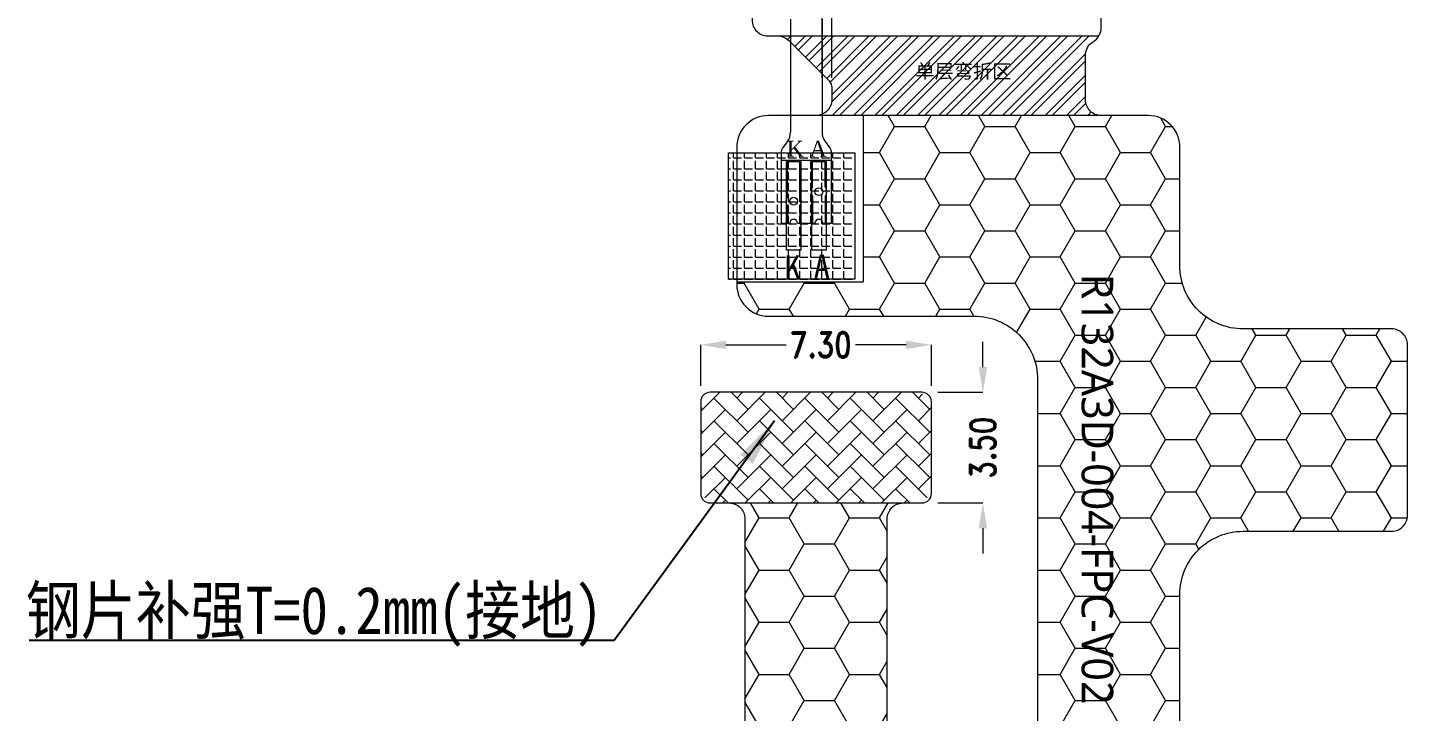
# Model space of a CAD drawing. Header units: millimetres. Extents: x 1292 to 2149, y -137 to 277.
# Drawn here: x 1395.78 to 1439.44, y 189.79 to 211.41 of the extents above; entities that cross this region are included whole.
import ezdxf

# ---------------------------------------------------------------- set-up
doc = ezdxf.new("R2010")
doc.units = ezdxf.units.MM
doc.header["$LTSCALE"] = 0.5
doc.linetypes.add('CENTER', pattern=[50.8, 31.75, -6.35, 6.35, -6.35])
doc.layers.get('0').update_dxf_attribs({"lineweight": 5})
doc.layers.get('Defpoints').update_dxf_attribs({"lineweight": 5})
for name, color, linetype, lineweight in [('DIM', 3, 'Continuous', 5), ('FPC', 50, 'Continuous', 5), ('POL', 2, 'Continuous', 5), ('TAPE', 22, 'Continuous', 5)]:
    doc.layers.add(name, color=color, linetype=linetype, lineweight=lineweight)
doc.styles.add('RD', font='ROMAND.shx', dxfattribs={"width": 0.8})
doc.styles.add('STYLE1', font='', dxfattribs={"width": 0.9})
doc.styles.add('宋体', font='')
doc.styles.add('样式_1', font='times.ttf')
doc.styles.add('汉字', font='')
doc.styles.get('STYLE1').set_extended_font_data('SimSun')
doc.styles.get('宋体').set_extended_font_data('SimSun')
doc.styles.get('汉字').set_extended_font_data('SimSun')
doc.dimstyles.new('DIM', dxfattribs={"dimtxt": 0.8, "dimasz": 0.8, "dimexe": 0, "dimexo": 0.5, "dimgap": 0.11, "dimtad": 0, "dimzin": 1, "dimdsep": 46, "dimtxsty": 'RD', "dimcen": 0, "dimclrd": 256, "dimclre": 256, "dimclrt": 256, "dimadec": 0, "dimazin": 0, "dimtm": 1e-09, "dimtfac": 1, "dimtofl": 0, "dimtmove": 0, "dimatfit": 3, "dimfxl": 1, "dimlwe": -1, "dimarcsym": 0})

# ---------------------------------------------------------------- blocks, each defined once
blk = doc.blocks.new('*D8')
at = {"layer": 'Defpoints', "color": 0, "lineweight": 5, "ltscale": 0.5, "transparency": 16777216}
for p in [(1424.377, 201.383), (1417.077, 199.582), (1424.377, 199.582)]:
    blk.add_point(p, dxfattribs=at)
at = {"layer": 'DIM', "lineweight": 5, "ltscale": 0.5, "transparency": 16777216}
for p, q in [((1417.077, 200.082), (1417.077, 201.383)), ((1417.877, 201.383), (1419.777, 201.383)), ((1423.577, 201.383), (1421.978, 201.383)), ((1424.377, 200.082), (1424.377, 201.383))]:
    blk.add_line(p, q, dxfattribs=at)
for points in [[(1417.877, 201.516), (1417.877, 201.25), (1417.077, 201.383)], [(1423.577, 201.516), (1423.577, 201.25), (1424.377, 201.383)]]:
    blk.add_solid(points, dxfattribs=at)
at = {"layer": 'DIM', "lineweight": 5, "ltscale": 0.5, "transparency": 16777216, "insert": (1420.877, 201.383), "char_height": 0.8, "attachment_point": 5, "style": 'RD'}
blk.add_mtext('7.30', dxfattribs=at)
blk = doc.blocks.new('*D9')
at = {"layer": 'Defpoints', "color": 0, "lineweight": 5, "ltscale": 0.5, "transparency": 16777216}
for p in [(1424.077, 199.882), (1424.077, 196.382), (1426.007, 196.382)]:
    blk.add_point(p, dxfattribs=at)
at = {"layer": 'DIM', "lineweight": 5, "ltscale": 0.5, "transparency": 16777216}
for p, q in [((1426.007, 200.682), (1426.007, 201.482)), ((1424.577, 199.882), (1426.007, 199.882)), ((1424.577, 196.382), (1426.007, 196.382)), ((1426.007, 195.582), (1426.007, 194.782))]:
    blk.add_line(p, q, dxfattribs=at)
for points in [[(1425.874, 200.682), (1426.14, 200.682), (1426.007, 199.882)], [(1425.874, 195.582), (1426.14, 195.582), (1426.007, 196.382)]]:
    blk.add_solid(points, dxfattribs=at)
at = {"layer": 'DIM', "lineweight": 5, "ltscale": 0.5, "transparency": 16777216, "insert": (1426.007, 198.132), "char_height": 0.8, "attachment_point": 5, "rotation": 90, "style": 'RD'}
blk.add_mtext('3.50', dxfattribs=at)
blk = doc.blocks.new('*D20')
at = {"layer": 'Defpoints', "color": 0, "lineweight": 5, "ltscale": 0.5, "transparency": 16777216}
for p in [(1420.917, 212.483), (1420.917, 209.325), (1421.226, 209.325)]:
    blk.add_point(p, dxfattribs=at)
at = {"layer": 'POL', "lineweight": 5, "ltscale": 0.5, "transparency": 16777216}
for p, q in [((1420.117, 212.483), (1419.317, 212.483)), ((1420.917, 209.825), (1420.917, 212.483)), ((1421.226, 209.825), (1421.226, 212.483)), ((1422.026, 212.483), (1422.826, 212.483))]:
    blk.add_line(p, q, dxfattribs=at)
for points in [[(1420.117, 212.617), (1420.117, 212.35), (1420.917, 212.483)], [(1422.026, 212.617), (1422.026, 212.35), (1421.226, 212.483)]]:
    blk.add_solid(points, dxfattribs=at)
at = {"layer": 'POL', "lineweight": 5, "ltscale": 0.5, "transparency": 16777216, "insert": (1418.308, 212.483), "char_height": 0.8, "attachment_point": 5, "style": 'RD'}
blk.add_mtext('0.31', dxfattribs=at)

msp = doc.modelspace()

# ---------------------------------------------------------------- hatches: boundary and pattern name
at = {"layer": 'FPC', "lineweight": 5, "ltscale": 0.5}
h = msp.add_hatch(dxfattribs=at)
h.set_pattern_fill('ANSI32', color=252, scale=0.05)
h.set_pattern_definition([(45, (-406.5308, 346.86557), (-0.3367596, 0.3367596), []), (45, (-406.3063, 346.86557), (-0.3367596, 0.3367596), [])])
h.paths.add_polyline_path([(1419.861, 211.005, 0.198912), (1419.508, 211.152), (1429.675, 211.152, -0.121498), (1429.493, 210.968, 0.261969), (1429.252, 210.541), (1429.252, 209.132, 0.392663), (1429.715, 208.634), (1420.724, 208.634, 0.415647), (1421.226, 209.134), (1421.226, 209.516, 0.198912), (1421.139, 209.728)])
h.paths.add_polyline_path([(1426.873, 209.6), (1423.079, 209.6), (1423.079, 210.484), (1426.873, 210.484)], flags=24)
h = msp.add_hatch(dxfattribs=at)
h.set_pattern_fill('HONEY', color=5, scale=0.3)
h.set_pattern_definition([(0, (-511.3159, 346.8656), (1.42875, 0.8248892), [0.9525, -1.905]), (120, (-511.3159, 346.8656), (-1.42875, 0.8248892), [0.9525, -1.905]), (60, (-511.3159, 346.8656), (3e-09, 1.6497784), [-1.905, 0.9525])])
h.paths.add_polyline_path([(1432.236, 184.287), (1432.236, 193.487, -0.414214), (1434.236, 195.487), (1438.936, 195.487, 0.414214), (1439.436, 195.987), (1439.436, 201.387, 0.414214), (1438.936, 201.887), (1434.236, 201.887, -0.414214), (1432.236, 203.887), (1432.236, 207.634, 0.414214), (1431.236, 208.634), (1429.677, 208.634), (1422.218, 208.634), (1422.218, 203.379), (1418.219, 203.379), (1418.219, 203.287, 0.414214), (1419.219, 202.287), (1425.736, 202.287, -0.414214), (1427.736, 200.287), (1427.736, 185.787, -0.414214), (1425.736, 183.787), (1424.977, 183.787, -0.414214), (1422.977, 185.787), (1422.977, 195.882, -0.414214), (1423.477, 196.382), (1417.977, 196.382, -0.414214), (1418.477, 195.882), (1418.477, 184.287, 0.414214), (1422.477, 180.287), (1428.236, 180.287, 0.414214)])
h.paths.add_polyline_path([(1428.511, 204.015), (1428.511, 188.731), (1430.756, 188.731), (1430.756, 204.015)], flags=24)
at = {"layer": 'FPC', "linetype": 'CENTER', "lineweight": 5, "ltscale": 0.5}
h = msp.add_hatch(dxfattribs=at)
h.set_pattern_fill('AR-HBONE', color=4, scale=0.005)
h.set_pattern_definition([(45, (1242.9208, 90.5013), (0, 0.7184205), [1.524, -0.508]), (135, (1243.28003, 90.86053), (7e-17, 0.7184205), [1.524, -0.508])])
h.paths.add_polyline_path([(1424.377, 199.382, 0.414214), (1423.877, 199.882), (1417.577, 199.882, 0.414214), (1417.077, 199.382), (1417.077, 196.882, 0.414214), (1417.577, 196.382), (1417.977, 196.382), (1423.477, 196.382), (1423.877, 196.382, 0.414214), (1424.377, 196.882)])
at = {"layer": 'TAPE', "lineweight": 5, "true_color": 0xf26722}
h = msp.add_hatch(dxfattribs=at)
h.set_pattern_fill('ANGLE', color=30, scale=0.05)
h.set_pattern_definition([(0, (1421.9541, 203.4582), (0, 0.34925), [0.254, -0.09525]), (90, (1421.9541, 203.4582), (-0.34925, 2e-17), [0.254, -0.09525])])
h.paths.add_polyline_path([(1417.954, 207.458), (1417.954, 203.458), (1421.954, 203.458), (1421.954, 207.458)])

# ---------------------------------------------------------------- linework, layer by layer
at = {"color": 32, "lineweight": 5}
for p, q in [((1419.918, 211.676), (1419.918, 208.109)), ((1420.917, 211.676), (1420.917, 208.109)), ((1419.818, 207.808), (1419.678, 207.623)), ((1421.018, 207.808), (1421.157, 207.623)), ((1419.618, 207.442), (1419.618, 205.226)), ((1421.218, 205.226), (1421.218, 207.442)), ((1419.618, 207.226), (1421.218, 207.226)), ((1419.818, 206.076), (1419.818, 207.214)), ((1420.218, 206.076), (1420.218, 207.214)), ((1420.618, 206.376), (1420.618, 207.207)), ((1421.018, 206.376), (1421.018, 207.207)), ((1420.618, 206.076), (1420.618, 205.226)), ((1421.018, 206.076), (1421.018, 205.226)), ((1419.818, 205.776), (1419.818, 205.226)), ((1420.218, 205.776), (1420.218, 205.226)), ((1419.618, 205.226), (1419.893, 205.226)), ((1420.143, 205.226), (1420.693, 205.226)), ((1420.943, 205.226), (1421.218, 205.226))]:
    msp.add_line(p, q, dxfattribs=at)
for p, q in [((1422.218, 208.634), (1422.218, 203.379)), ((1418.225, 203.379), (1422.218, 203.379)), ((1417.977, 196.382), (1423.477, 196.382))]:
    msp.add_line(p, q)
for centre in [(1420.018, 205.926), (1420.818, 206.226)]:
    msp.add_circle(centre, 0.125, dxfattribs=at)
for centre, radius, start, end in [((1419.418, 208.109), 0.5, 323.0234, 0), ((1421.417, 208.109), 0.5, 180, 216.9766), ((1419.918, 207.442), 0.3, 143.0234, 180), ((1420.918, 207.442), 0.3, 0, 36.9766), ((1420.018, 205.926), 0.25, 143.1301, 216.8699), ((1420.018, 205.926), 0.25, 323.1301, 36.8699), ((1420.818, 206.226), 0.25, 143.1301, 216.8699), ((1420.818, 206.226), 0.25, 323.1301, 36.8699), ((1420.018, 205.226), 0.125, 0, 180), ((1420.818, 205.226), 0.125, 0, 180)]:
    msp.add_arc(centre, radius, start, end, dxfattribs=at)
at = {"layer": 'FPC', "color": 252, "lineweight": 5, "ltscale": 0.5}
msp.add_line((1419.202, 211.152), (1429.675, 211.152), dxfattribs=at)
at = {"layer": 'FPC', "lineweight": 5}
msp.add_line((1429.677, 208.634), (1419.826, 208.634), dxfattribs=at)
at = {"layer": 'FPC', "color": 2, "lineweight": 5}
for points in [[(1418.702, 211.792), (1418.702, 211.652, 0.414214), (1419.202, 211.152), (1419.508, 211.152, -0.198912), (1419.861, 211.005), (1421.139, 209.728, -0.198912), (1421.226, 209.516), (1421.226, 209.134, -0.414214), (1420.726, 208.634), (1419.219, 208.634, 0.414214), (1418.219, 207.634)], [(1432.236, 184.287), (1432.236, 193.487, -0.414214), (1434.236, 195.487), (1438.936, 195.487, 0.414214), (1439.436, 195.987), (1439.436, 201.387, 0.414214), (1438.936, 201.887), (1434.236, 201.887, -0.414214), (1432.236, 203.887), (1432.236, 207.634, 0.414214), (1431.236, 208.634), (1429.753, 208.632, -0.414485), (1429.252, 209.132), (1429.252, 210.541, -0.261969), (1429.493, 210.968, 0.121498), (1429.675, 211.152, 0.136138), (1429.752, 211.43), (1429.752, 211.792)], [(1418.219, 207.634), (1418.219, 203.287, 0.414214), (1419.219, 202.287), (1425.736, 202.287, -0.414214), (1427.736, 200.287), (1427.736, 185.787, -0.414214)], [(1422.977, 185.787), (1422.977, 195.882, -0.414214), (1423.477, 196.382), (1424.077, 196.382, 0.414214), (1424.377, 196.682), (1424.377, 199.582, 0.414214), (1424.077, 199.882), (1417.377, 199.882, 0.414214), (1417.077, 199.582), (1417.077, 196.682, 0.414214), (1417.377, 196.382), (1417.977, 196.382, -0.414214), (1418.477, 195.882), (1418.477, 184.287, 0.414214)]]:
    msp.add_lwpolyline(points, format="xyb", dxfattribs=at)
for points in [[(1420.243, 204.379), (1419.793, 204.379), (1419.793, 207.179), (1420.243, 207.179)], [(1421.043, 204.379), (1420.593, 204.379), (1420.593, 207.179), (1421.043, 207.179)]]:
    msp.add_lwpolyline(points, close=True, dxfattribs=at)
at = {"layer": 'TAPE', "color": 30, "lineweight": 5, "true_color": 0xf26722}
for p, q in [((1417.954, 207.458), (1421.954, 207.458)), ((1417.954, 203.458), (1417.954, 207.458)), ((1421.954, 207.458), (1421.954, 203.458)), ((1421.954, 203.458), (1417.954, 203.458))]:
    msp.add_line(p, q, dxfattribs=at)

# ---------------------------------------------------------------- texts
at = {"color": 1, "lineweight": 5, "style": '样式_1'}
for s, p in [('K', (1419.797, 207.336)), ('A', (1420.519, 207.332))]:
    msp.add_text(s, height=0.5, dxfattribs=at).set_placement(p)
at = {"layer": 'DIM', "color": 1, "lineweight": 5, "style": 'STYLE1', "width": 0.85}
msp.add_text('钢片补强T=0.2mm(接地)', height=1.5, rotation=360, dxfattribs=at).set_placement((1395.725, 192.237))
at = {"layer": 'FPC', "color": 252, "lineweight": 5, "ltscale": 0.5, "style": '汉字'}
msp.add_text(' 单层弯折区', height=0.4449, rotation=360, dxfattribs=at).set_placement((1423.569, 209.812))
at = {"layer": 'FPC', "color": 7, "lineweight": 5, "ltscale": 5, "char_height": 0.75, "attachment_point": 3, "style": '宋体'}
for s, insert, width in [('{\\C255;K}', (1420.236, 204.212), 0.70753), ('{\\C255;A}', (1421.164, 204.236), 0.67594)]:
    msp.add_mtext(s, dxfattribs=dict(at, insert=insert, width=width))
at = {"layer": 'FPC', "lineweight": 5, "insert": (1430.129, 203.636), "char_height": 1, "attachment_point": 1, "rotation": 270, "style": '汉字'}
msp.add_mtext_dynamic_manual_height_columns('{\\fMicrosoft YaHei|b0|i0|c134|p34;\\C255;R132A3D-004-FPC-V02}', width=3.72716, gutter_width=7.5, heights=[0], dxfattribs=at)

# ---------------------------------------------------------------- dimensions: what is measured, and where the dimension line sits
at = {"layer": 'DIM', "color": 4, "lineweight": 5, "ltscale": 0.5}
dim = msp.add_linear_dim(base=(1424.377, 201.383), p1=(1417.077, 199.582), p2=(1424.377, 199.582), dimstyle='DIM', override={"dimfxl": 0.8, "dimlwd": 5, "dimlwe": 5}, dxfattribs=at)
dim.commit()
dim.dimension.update_dxf_attribs({"geometry": '*D8', "text_midpoint": (1420.877, 201.383), "dimtype": 160})
dim = msp.add_linear_dim(base=(1426.007, 196.382), p1=(1424.077, 199.882), p2=(1424.077, 196.382), angle=90, dimstyle='DIM', override={"dimfxl": 0.8, "dimlwd": 5, "dimlwe": 5}, dxfattribs=at)
dim.commit()
dim.dimension.update_dxf_attribs({"geometry": '*D9', "text_midpoint": (1426.007, 198.132), "dimtype": 160})
at = {"layer": 'POL', "lineweight": 5, "ltscale": 0.5}
dim = msp.add_linear_dim(base=(1420.917, 212.483), p1=(1421.226, 209.325), p2=(1420.917, 209.325), dimstyle='DIM', override={"dimfxl": 0.8, "dimlwd": 5, "dimlwe": 5}, dxfattribs=at)
dim.commit()
dim.dimension.update_dxf_attribs({"geometry": '*D20', "text_midpoint": (1418.308, 212.483)})

# ---------------------------------------------------------------- leaders
at = {"layer": 'DIM', "color": 1, "lineweight": 5}
msp.add_leader([(1419.417, 198.977), (1414.335, 192.036), (1395.832, 192.036)], dimstyle='DIM', override={"dimasz": 1.5, "dimgap": 0.11, "dimtad": 0, "dimclrd": 1, "dimfxl": 0.18, "dimarcsym": 1}, dxfattribs=at)

doc.saveas('drawing.dxf')
